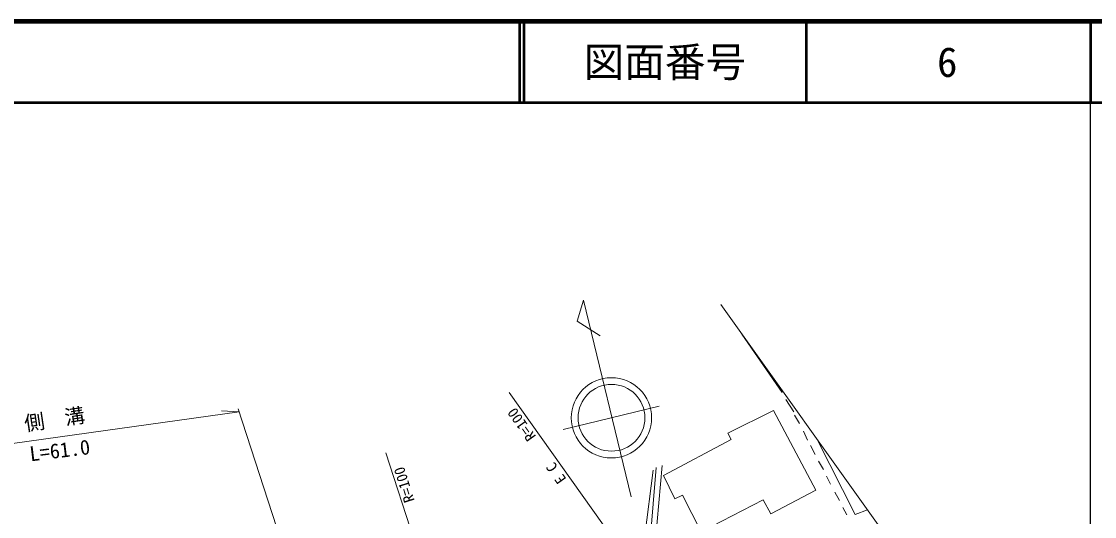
# Model space of a CAD drawing. Units: millimetres, scale not verified. Extents: x 40000 to 680000, y 20000 to 380000.
# Drawn here: x 447436 to 579500, y 319009 to 380000 of the extents above; entities that cross this region are included whole.
import ezdxf
from ezdxf.enums import TextEntityAlignment as Align

# ---------------------------------------------------------------- set-up
doc = ezdxf.new("R2010")
doc.units = ezdxf.units.MM
doc.header["$LTSCALE"] = 1000
for name, color, linetype, lineweight in [('M-BGD', 7, 'Continuous', 13), ('M-TTL', 2, 'Continuous', 140), ('M-TTL-BAND', 7, 'Continuous', 25), ('M-TTL-LINE', 7, 'Continuous', 50), ('M-TTL-TXT', 7, 'Continuous', 13)]:
    doc.layers.add(name, color=color, linetype=linetype, lineweight=lineweight)
doc.styles.add('ＭＳ ゴシック', font='')
doc.styles.get('ＭＳ ゴシック').set_extended_font_data('MS Gothic')

msp = doc.modelspace()

# ---------------------------------------------------------------- linework, layer by layer
at = {"layer": 'M-BGD'}
for p, q in [((516589, 345656), (515824, 343069)), ((522476, 321432), (516589, 345656)), ((553879, 316573), (533500, 345138)), ((515824, 343069), (518661, 341261)), ((541041, 334277), (536103, 341490)), ((531917, 299857), (507460, 334298)), ((542472, 331923), (541494, 333436)), ((474228, 331928), (426960, 325310)), ((474228, 331928), (472036, 332019)), ((489319, 285242), (474111, 332290)), ((514112, 329714), (525925, 332592)), ((534366, 329264), (540008, 332085)), ((540008, 332085), (545205, 322241)), ((543174, 330474), (542555, 331499)), ((534791, 328501), (534366, 329264)), ((544186, 328437), (543688, 329546)), ((526436, 324057), (534791, 328501)), ((545122, 326660), (544528, 327752)), ((550056, 319253), (545372, 328498)), ((505376, 286421), (492289, 326855)), ((524781, 315609), (525549, 325064)), ((525438, 315732), (526270, 325310)), ((546134, 324802), (545548, 325829)), ((524168, 316690), (525178, 324723)), ((527855, 321211), (526436, 324057)), ((546988, 322998), (546530, 323984)), ((545205, 322241), (539652, 319361)), ((528786, 321653), (527855, 321211)), ((531076, 317120), (528786, 321653)), ((538721, 321083), (531076, 317120)), ((539652, 319361), (538721, 321083)), ((548132, 320992), (547545, 322013)), ((548999, 319236), (548542, 320140)), ((551553, 319834), (550056, 319253))]:
    msp.add_line(p, q, dxfattribs=at)
for centre, radius in [((520038, 331170), 4946), ((520051, 331179), 4115)]:
    msp.add_circle(centre, radius, dxfattribs=at)
at = {"layer": 'M-TTL'}
msp.add_line((680000, 380000), (40000, 380000), dxfattribs=at)
at = {"layer": 'M-TTL-BAND'}
msp.add_line((579000, 20000), (579000, 370000), dxfattribs=at)
at = {"layer": 'M-TTL-LINE'}
for p, q in [((508747, 380000), (508747, 370000)), ((509247, 380000), (509247, 370000)), ((543997, 380000), (543997, 370000)), ((579000, 380000), (579000, 370000)), ((40000, 370000), (680000, 370000))]:
    msp.add_line(p, q, dxfattribs=at)

# ---------------------------------------------------------------- texts
at = {"layer": 'M-BGD', "style": 'ＭＳ ゴシック'}
for s, height, rotation, p in [('側\u3000溝', 1833, 8.563, (448020, 328996)), ('R=100', 1320, 125.379, (511138, 329118)), ('L=61.0', 1833, 6.905, (448613, 325261)), ('R=100', 1320, 107.601, (496215, 321100)), ('E C', 1320, 125.379, (514873, 323858))]:
    msp.add_text(s, height=height, rotation=rotation, dxfattribs=at).set_placement(p, align=Align.BOTTOM_LEFT)
at = {"layer": 'M-TTL-TXT', "style": 'ＭＳ ゴシック'}
for s, p in [('図面番号', (526622, 375000)), ('6', (561372, 375000))]:
    msp.add_text(s, height=3666, dxfattribs=at).set_placement(p, align=Align.MIDDLE_CENTER)

doc.saveas('drawing.dxf')
